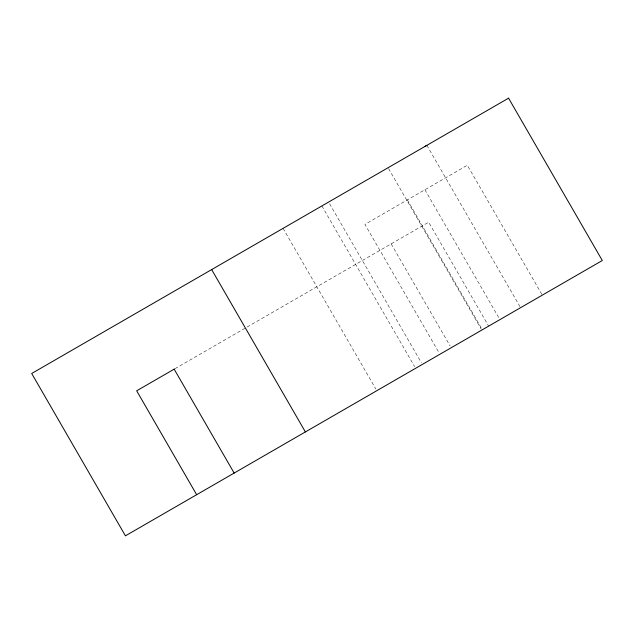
<?xml version="1.0" encoding="UTF-8"?>
<svg xmlns="http://www.w3.org/2000/svg" width="634" height="634" viewBox="0 0 634 634"><rect width="100%" height="100%" fill="white"/><g stroke="black" fill="none" stroke-linecap="round" stroke-linejoin="round"><path stroke-width="0.48" stroke-dasharray="3.17 2.38" d="M175.024 368.663L428.663 222.225L488.648 326.122M541.824 294.287L467.329 165.268L364.93 224.388L438.926 352.559M426.856 145.345L520.086 306.832M424.915 189.756L499.402 318.775M407.345 199.9L482.331 329.775M388.555 168.604L481.293 329.236M391.17 243.876L450.18 346.069M329.601 203.776L421.356 362.703M321.882 205.955L414.62 366.587M283.081 228.359L375.827 388.991"/><path stroke-width="0.95" d="M425.152 146.335L426.856 145.345M174.382 369.036L136.675 390.806L196.659 494.702M211.661 269.593L305.382 431.928M174.168 369.162L234.152 473.059M508.571 98.167L31.7 373.489L125.429 535.833L602.3 260.511L508.571 98.167"/></g></svg>
